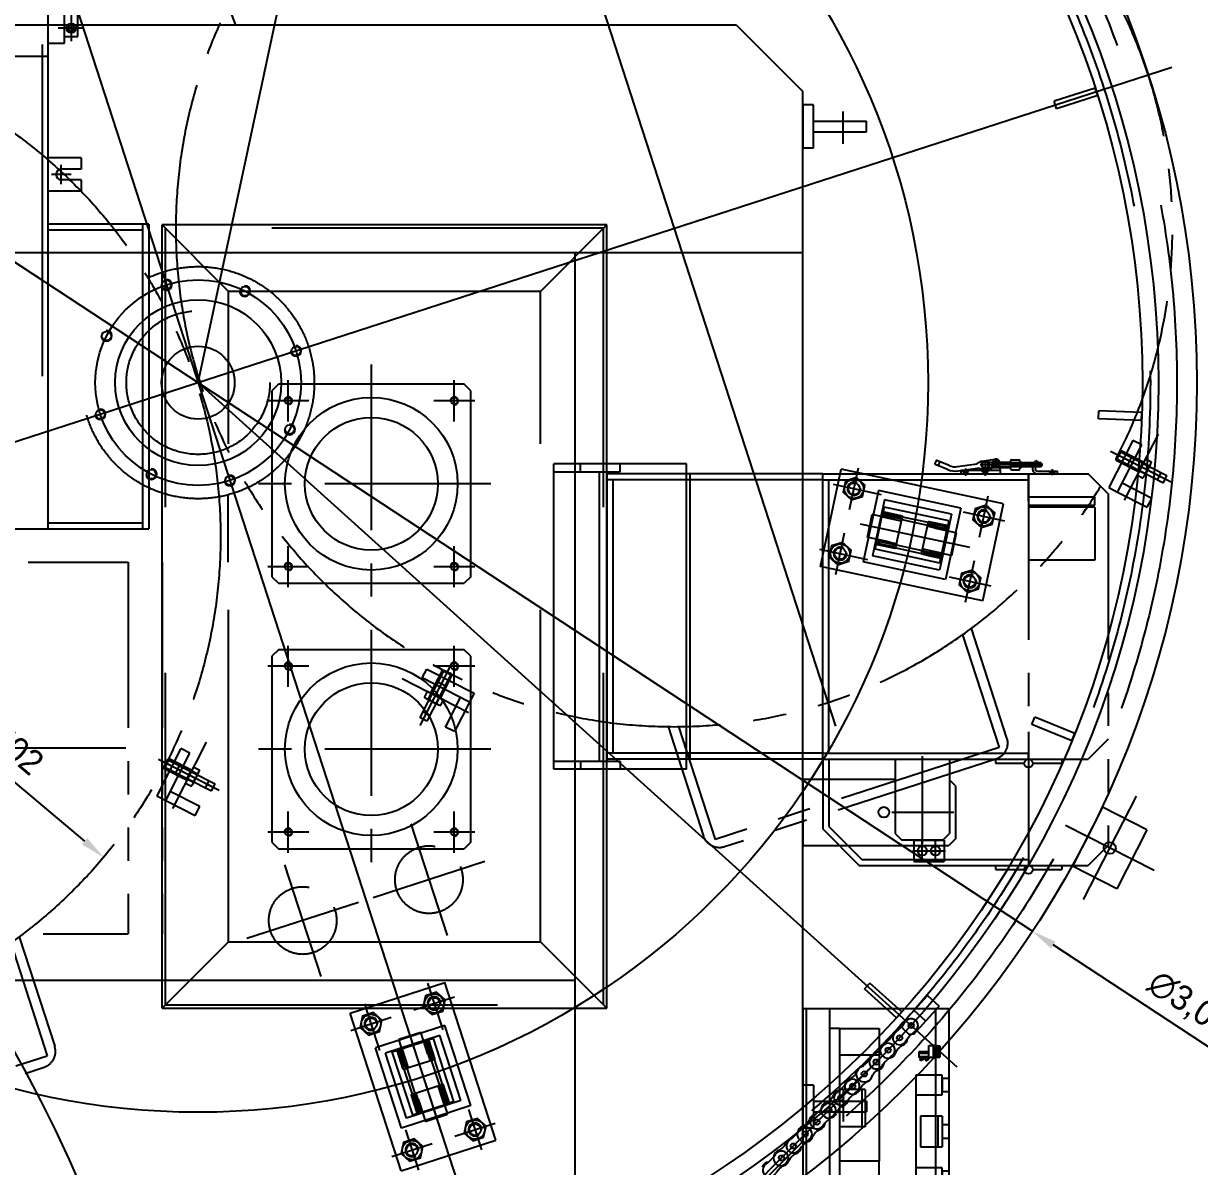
# Model space of a CAD drawing. Header units: millimetres. Extents: x 10462777 to 22643323, y 453826 to 1389191.
# Drawn here: x 11283908 to 11285680, y 585109 to 586832 of the extents above; entities that cross this region are included whole.
import ezdxf

# ---------------------------------------------------------------- set-up
doc = ezdxf.new("R2010")
doc.units = ezdxf.units.MM
doc.header["$LTSCALE"] = 200
doc.header["$MEASUREMENT"] = 0
doc.header["$PDMODE"] = 35
doc.header["$PDSIZE"] = -5
for name, pattern in [('CENTER', [2, 1.25, -0.25, 0.25, -0.25]), ('HIDDEN', [3.75, 2.5, -1.25]), ('PHANTOM', [2.5, 1.25, -0.25, 0.25, -0.25, 0.25, -0.25])]:
    doc.linetypes.add(name, pattern=pattern)
doc.layers.get('0').update_dxf_attribs({"linetype": 'CONTINUOUS'})
doc.layers.get('DEFPOINTS').update_dxf_attribs({"linetype": 'CONTINUOUS'})
for name, color, linetype in [('1', 1, 'CENTER'), ('7', 7, 'CONTINUOUS'), ('CENTER', 1, 'CONTINUOUS'), ('H', 30, 'CONTINUOUS'), ('HIDDEN', 7, 'HIDDEN'), ('THIN', 3, 'CONTINUOUS')]:
    doc.layers.add(name, color=color, linetype=linetype)
doc.layers.add('LAYOUT', color=8, linetype='CONTINUOUS', lineweight=25)
doc.styles.get("Standard").update_dxf_attribs({"font": 'SYMBOL'})
doc.dimstyles.new('ROMANS', dxfattribs={"dimtxt": 2.5, "dimasz": 2.5, "dimexe": 1.25, "dimexo": 0.625, "dimtad": 1, "dimdec": 4, "dimdsep": 46, "dimlunit": 6, "dimtxsty": 'Standard', "dimcen": 2.5, "dimadec": 0, "dimazin": 0, "dimtfac": 1, "dimtdec": 4, "dimtmove": 0, "dimatfit": 3, "dimfxl": 1, "dimtolj": 1, "dimtzin": 0, "dimarcsym": 0})

# ---------------------------------------------------------------- blocks, each defined once
blk = doc.blocks.new('A$C4B1D3172')
at = {"color": 211, "linetype": 'Continuous'}
for p, q in [((300, 220), (0, 220)), ((0, 220), (0, 40)), ((300, 220), (300, 40)), ((300, 200), (0, 200)), ((92, 177), (92, 210)), ((138, 210), (92, 210)), ((92, 204.1), (138, 204.1)), ((138, 210), (138, 177)), ((244.9, 200), (226.1, 200)), ((226.1, 196.5), (226.1, 200)), ((244.9, 198.8), (226.1, 198.8)), ((244.9, 197.7), (226.1, 197.7)), ((226.2, 196.5), (226.1, 196.5)), ((226.2, 196.5), (226.2, 190)), ((244.7, 196.5), (226.2, 196.5)), ((226.8, 200.5), (226.7, 200.5)), ((226.7, 200), (226.7, 200.5)), ((227, 203.8), (226.8, 203.5)), ((244.1, 203.5), (226.8, 203.5)), ((226.8, 200.5), (226.8, 203.5)), ((226.8, 200.5), (244.2, 200.5)), ((244, 206.5), (227, 206.5)), ((227, 203.8), (227, 206.5)), ((244, 203.8), (227, 203.8)), ((227.3, 200.5), (227.3, 203.5)), ((227.8, 200.5), (227.8, 203.5)), ((228.3, 200.5), (228.3, 203.5)), ((228.8, 200.5), (228.8, 203.5)), ((229.3, 200.5), (229.3, 203.5)), ((229.8, 200.5), (229.8, 203.5)), ((230.3, 200.5), (230.3, 203.5)), ((230.8, 200.5), (230.8, 203.5)), ((231.3, 200.5), (231.3, 203.5)), ((231.8, 200.5), (231.8, 203.5)), ((232.3, 200.5), (232.3, 203.5)), ((232.8, 200.5), (232.8, 203.5)), ((233.3, 200.5), (233.3, 203.5)), ((233.8, 200.5), (233.8, 203.5)), ((234.3, 200.5), (234.3, 203.5)), ((234.8, 200.5), (234.8, 203.5)), ((235.3, 200.5), (235.3, 203.5)), ((235.6, 200.5), (235.6, 203.5)), ((236.1, 200.5), (236.1, 203.5)), ((236.6, 200.5), (236.6, 203.5)), ((237.1, 200.5), (237.1, 203.5)), ((237.6, 200.5), (237.6, 203.5)), ((238.1, 200.5), (238.1, 203.5)), ((238.6, 200.5), (238.6, 203.5)), ((239.1, 200.5), (239.1, 203.5)), ((239.6, 200.5), (239.6, 203.5)), ((240.1, 200.5), (240.1, 203.5)), ((240.6, 200.5), (240.6, 203.5)), ((241.1, 200.5), (241.1, 203.5)), ((241.6, 200.5), (241.6, 203.5)), ((242.1, 200.5), (242.1, 203.5)), ((242.6, 200.5), (242.6, 203.5)), ((243.1, 200.5), (243.1, 203.5)), ((243.6, 200.5), (243.6, 203.5)), ((244, 203.8), (244, 206.5)), ((244, 203.8), (244.1, 203.5)), ((244.1, 200.5), (244.1, 203.5)), ((244.2, 200.5), (244.1, 200.5)), ((244.2, 200), (244.2, 200.5)), ((244.7, 190), (244.7, 196.5)), ((244.9, 196.5), (244.7, 196.5)), ((244.9, 196.5), (244.9, 200)), ((221.6, 186.3), (221.9, 186.8)), ((223.8, 184.3), (221.8, 185.5)), ((221.9, 186.8), (222.1, 186.7)), ((222.3, 187.1), (222.1, 186.7)), ((224.7, 185.2), (222.1, 186.7)), ((222.5, 188.3), (222.2, 187.6)), ((222.4, 187.5), (222.2, 187.6)), ((222.4, 187.5), (222.2, 187.1)), ((222.3, 187.1), (222.2, 187.1)), ((222.2, 179.3), (222.2, 178.5)), ((222.5, 179.3), (222.2, 179.3)), ((222.5, 178.5), (222.2, 178.5)), ((224.9, 185.6), (222.3, 187.1)), ((222.4, 187.5), (222.8, 188.1)), ((222.4, 177.7), (222.6, 177.7)), ((222.4, 177.1), (222.4, 177.7)), ((222.8, 188.1), (222.5, 188.3)), ((223.3, 179.6), (222.5, 179.6)), ((222.5, 179.6), (222.5, 179.3)), ((222.5, 178.5), (222.5, 179.3)), ((222.5, 178.5), (222.5, 178.1)), ((222.6, 178.1), (222.5, 178.1)), ((225.8, 190.2), (222.6, 184.5)), ((222.6, 178.1), (222.6, 177.7)), ((225.6, 178.1), (222.6, 178.1)), ((225.6, 177.7), (222.6, 177.7)), ((222.9, 188.4), (222.8, 188.1)), ((223.6, 188), (222.9, 188.4)), ((223.4, 181.9), (223.3, 181.6)), ((223.3, 181.6), (225, 181.6)), ((223.3, 179.6), (223.3, 181.6)), ((223.3, 179.6), (225, 179.6)), ((223.4, 181.9), (224.8, 181.9)), ((223.4, 179.6), (223.4, 181.9)), ((223.6, 188), (224.6, 189.8)), ((225.1, 187.2), (223.6, 188)), ((223.7, 188), (224.9, 189.9)), ((224.1, 182.9), (224.1, 175.7)), ((224.9, 189.9), (224.6, 189.8)), ((224.6, 189.8), (226.1, 188.9)), ((224.9, 185.1), (224.6, 184.5)), ((224.9, 185.6), (224.7, 185.2)), ((224.7, 185.2), (224.9, 185.1)), ((224.8, 181.9), (225, 181.6)), ((224.8, 179.6), (224.8, 181.9)), ((224.9, 189.9), (226.1, 189.2)), ((225, 185.5), (224.9, 185.6)), ((225, 187.3), (226.1, 189.2)), ((225.2, 185.9), (225, 185.5)), ((225, 179.6), (225, 181.6)), ((225.7, 179.6), (225, 179.6)), ((225.1, 187.2), (226.1, 188.9)), ((225.8, 186.8), (225.1, 187.2)), ((225.2, 185.9), (225.6, 186.5)), ((225.8, 185.5), (225.2, 185.9)), ((225.8, 186.8), (225.6, 186.5)), ((226, 186.3), (225.6, 186.5)), ((225.7, 178.1), (225.6, 178.1)), ((225.6, 178.1), (225.6, 177.7)), ((225.6, 177.7), (225.9, 177.7)), ((225.7, 179.6), (225.7, 179.3)), ((225.7, 178.5), (225.7, 179.3)), ((226.5, 179.3), (225.7, 179.3)), ((225.7, 178.5), (225.7, 178.1)), ((226.5, 178.5), (225.7, 178.5)), ((226.5, 185.5), (225.9, 185.5)), ((225.9, 177.7), (225.9, 177.1)), ((226, 186.3), (226, 185.5)), ((226.1, 189.2), (226.1, 188.9)), ((226.5, 186.3), (226.1, 186.3)), ((226.2, 190), (236, 190)), ((226.5, 190), (226.2, 190)), ((226.5, 190), (235, 190)), ((226.5, 190), (226.5, 186.3)), ((226.5, 186.3), (226.5, 185.5)), ((226.5, 185.5), (226.5, 179.3)), ((226.5, 179.3), (226.5, 178.5)), ((226.5, 178.5), (226.5, 174.5)), ((227.7, 190), (227.7, 174.5)), ((232.5, 190), (232.5, 174.5)), ((235, 186), (232.5, 186)), ((234.3, 185), (232.5, 185)), ((233.4, 184), (233.4, 186.8)), ((234.7, 186), (234.7, 185.4)), ((235, 190), (235, 174.5)), ((236, 190), (244.5, 190)), ((244.5, 190), (244.7, 190)), ((138, 177), (92, 177)), ((225.3, 176.5), (223, 176.5)), ((235, 174.5), (226.5, 174.5)), ((178, 94), (122, 94)), ((122, 94), (122, 55)), ((178, 94), (178, 55)), ((270, 55), (270, 40)), ((300, 40), (0, 40)), ((0, 40), (25, 40)), ((300, 40), (275, 40))]:
    blk.add_line(p, q, dxfattribs=at)
at = {"color": 211}
for p, q in [((35, 210), (35, 220)), ((55, 220), (55, 210)), ((105, 210), (105, 220)), ((125, 220), (125, 210)), ((175, 210), (175, 220)), ((195, 220), (195, 210)), ((30, 170), (30, 210)), ((30, 210), (60, 210)), ((55, 210), (35, 210)), ((55, 210), (35, 210)), ((60, 210), (60, 170)), ((125, 210), (105, 210)), ((170, 170), (170, 210)), ((170, 210), (200, 210)), ((195, 210), (175, 210)), ((200, 210), (200, 170)), ((60, 170), (30, 170)), ((170, 170), (60, 170)), ((200, 170), (170, 170)), ((30, 55), (30, 115)), ((30, 115), (70, 115)), ((70, 115), (70, 55)), ((230, 115), (70, 115)), ((270, 115), (230, 115)), ((230, 115), (230, 55)), ((270, 55), (270, 115))]:
    blk.add_line(p, q, dxfattribs=at)
at = {"color": 211, "linetype": 'HIDDEN'}
for p, q in [((178, 89), (122, 89)), ((30, 55), (30, 40)), ((270, 55), (30, 55))]:
    blk.add_line(p, q, dxfattribs=at)
at = {"color": 60, "linetype": 'HIDDEN'}
blk.add_line((300, 5), (0, 5), dxfattribs=at)
at = {"color": 60, "linetype": 'Continuous'}
blk.add_line((300, 0), (0, 0), dxfattribs=at)
at = {"color": 211, "linetype": 'Continuous'}
for centre, radius, start, end in [((222.1, 186), 0.6, 150, 240), ((224.1, 184.8), 0.6, 240, 330), ((225.9, 185.8), 0.25, 240, 270), ((226.1, 186.5), 0.25, 240, 270), ((234.3, 185.4), 0.4, 270, 0), ((223, 177.1), 0.6, 180, 270), ((225.3, 177.1), 0.6, 270, 0)]:
    blk.add_arc(centre, radius, start, end, dxfattribs=at)
at = {"layer": '7', "color": 60, "linetype": 'Continuous'}
for p, q in [((0, 40), (0, 0)), ((300, 40), (300, 0))]:
    blk.add_line(p, q, dxfattribs=at)
blk = doc.blocks.new('A$C7EF34B28')
at = {"color": 4}
for p, q in [((10, 230), (0, 220)), ((0, 0), (0, 220)), ((8, 211), (18, 221)), ((90, 230), (10, 230)), ((130, 221), (18, 221)), ((90, 230), (99, 221)), ((130, 139), (130, 221)), ((8, 211), (8, 149)), ((18, 139), (8, 149)), ((130, 139), (18, 139)), ((100, 0), (100, 139)), ((100, 0), (0, 0))]:
    blk.add_line(p, q, dxfattribs=at)
at = {"layer": 'CENTER'}
for p, q in [((50, 134), (50, 227.5)), ((134.7, 180), (2.4, 180))]:
    blk.add_line(p, q, dxfattribs=at)
blk = doc.blocks.new('A$C61455E37')
at = {"layer": '7', "color": 60}
for p, q in [((0, 50), (17, 50)), ((0, 50), (0, 0)), ((17, 50), (17, 20)), ((33, 50), (50, 50)), ((33, 50), (33, 20)), ((50, 50), (50, 0)), ((0, 0), (50, 0))]:
    blk.add_line(p, q, dxfattribs=at)
blk.add_arc((25, 20), 8, 180, 0, dxfattribs=at)
at = {"layer": 'CENTER', "color": 60}
for p, q in [((39.7, 20), (10.3, 20)), ((25, 34.7), (25, 5.3))]:
    blk.add_line(p, q, dxfattribs=at)
blk = doc.blocks.new('A$C107C3577')
at = {"color": 9, "linetype": 'PHANTOM'}
for p, q in [((1439, 2676.1), (1409, 2646.1)), ((1439, 2676.1), (1969, 2676.1)), ((1809, 2676.1), (1839, 2646.1)), ((1969, 2676.1), (1999, 2646.1)), ((1409, 2556.1), (1409, 2646.1)), ((1839, 2556.1), (1839, 2646.1)), ((1999, 2556.1), (1999, 2646.1)), ((1409, 2556.1), (1839, 2556.1))]:
    blk.add_line(p, q, dxfattribs=at)
at = {"color": 9, "linetype": 'HIDDEN'}
for p, q in [((1459, 2656.1), (1539, 2656.1)), ((1459, 2656.1), (1459, 2556.1)), ((1539, 2656.1), (1539, 2556.1))]:
    blk.add_line(p, q, dxfattribs=at)
at = {"color": 9}
for p, q in [((1839, 2556.1), (1839, 2606.1)), ((1839, 2606.1), (1845, 2606.1)), ((1845, 2562.5), (1845, 2606.1)), ((1999, 2556.1), (1999, 2606.1)), ((1999, 2606.1), (2005, 2606.1)), ((2005, 2562.5), (2005, 2606.1)), ((1405, 2569.5), (1405, 2599.7)), ((1409, 2599.7), (1405, 2599.7)), ((1409, 2569.5), (1409, 2599.7)), ((1389, 2567.1), (1390.7, 2570.7)), ((1400, 2566.4), (1390.7, 2570.7)), ((1392.3, 2575), (1398.3, 2575)), ((1392.3, 2575), (1392.3, 2529)), ((1398.3, 2575), (1398.3, 2529)), ((1398.3, 2562.7), (1389, 2567.1)), ((1839, 2506.1), (1839, 2556.1)), ((1999, 2506.1), (1999, 2556.1)), ((1387.8, 2530.5), (1387.8, 2541.5)), ((1389.3, 2543), (1392.3, 2543)), ((1391.3, 2545.2), (1392, 2545.9)), ((1391.3, 2543), (1391.3, 2545.2)), ((1391.3, 2545.2), (1392.3, 2545.2)), ((1392.3, 2545.9), (1392, 2545.9)), ((1398.3, 2543), (1401.3, 2543)), ((1398.6, 2545.9), (1399.3, 2545.2)), ((1399.3, 2543), (1399.3, 2545.2)), ((1402.8, 2530.5), (1402.8, 2541.5)), ((1845, 2506.1), (1845, 2549.8)), ((2005, 2506.1), (2005, 2549.8)), ((1389.3, 2529), (1401.3, 2529)), ((1391.3, 2512.7), (1391.3, 2529)), ((1399.3, 2513), (1399.3, 2529)), ((1390.1, 2485.1), (1387.1, 2506)), ((1404, 2513.9), (1390.6, 2511.3)), ((1404, 2499.9), (1390.6, 2502.5)), ((1402, 2486.8), (1400, 2500.7)), ((1404, 2513.9), (1404, 2453.9)), ((1409, 2513.9), (1404, 2513.9)), ((1409, 2453.9), (1409, 2513.9)), ((1839, 2506.1), (1844.9, 2506.1)), ((1999, 2506.1), (2004.9, 2506.1)), ((1390.1, 2485.1), (1393.9, 2478.1)), ((1402, 2486.8), (1400.3, 2479)), ((1398.1, 2449.2), (1393.9, 2478.1)), ((1404.5, 2450.2), (1400.3, 2479)), ((1404, 2453.9), (1409, 2453.9)), ((1396.5, 2436.7), (1388.7, 2418.1)), ((1402.5, 2434.2), (1394.7, 2415.5)), ((1389.2, 2416.8), (1393.3, 2415))]:
    blk.add_line(p, q, dxfattribs=at)
at = {"color": 4}
for p, q in [((1418, 2556.1), (1409, 2556.1)), ((1409, 2246.1), (1409, 2556.1)), ((1418, 2246.1), (1418, 2556.1)), ((1839, 2556.1), (1830, 2556.1)), ((1830, 2246.1), (1830, 2556.1)), ((1839, 2246.1), (1839, 2556.1)), ((1839, 2556.1), (1999, 2556.1)), ((1990, 2304.8), (1990, 2556.1)), ((1999, 2301.1), (1999, 2556.1)), ((1961, 2383.1), (1961, 2429.1)), ((1961, 2429.1), (1993, 2429.1)), ((1993, 2383.1), (1993, 2429.1)), ((1961, 2383.1), (1993, 2383.1)), ((1409, 2286.1), (1409, 2368.1)), ((1940.3, 2255.1), (1990, 2304.8)), ((1944, 2246.1), (1999, 2301.1)), ((1830, 2255.1), (1418, 2255.1)), ((1839, 2255.1), (1940.3, 2255.1)), ((1409, 2246.1), (1409, 1921.1)), ((1839, 2246.1), (1409, 2246.1)), ((1839, 2246.1), (1839, 1921.1)), ((1839, 2246.1), (1944, 2246.1)), ((733, 2116.1), (833, 2216.1)), ((2415, 2216.1), (833, 2216.1)), ((2515, 2116.1), (2415, 2216.1)), ((733, 2116.1), (733, 1362.1)), ((1854, 2041.1), (1394, 2041.1)), ((1394, 2041.1), (1394, 1841.1)), ((1409, 2046.1), (1839, 2046.1)), ((1854, 2041.1), (1854, 1841.1)), ((2214, 1921.1), (1034, 1921.1)), ((1034, 1921.1), (1034, 1251.1)), ((1406, 1921.1), (1842, 1921.1)), ((1409, 1921.1), (1839, 1921.1)), ((2214, 1251.1), (2214, 1921.1)), ((1406, 1909.1), (1842, 1909.1)), ((1854, 1841.1), (1394, 1841.1)), ((1284, 1716.1), (1274, 1706.1)), ((1274, 1706.1), (1274, 1426.1)), ((1564, 1716.1), (1284, 1716.1)), ((1564, 1716.1), (1574, 1706.1)), ((1574, 1426.1), (1574, 1706.1)), ((1684, 1716.1), (1674, 1706.1)), ((1674, 1706.1), (1674, 1426.1)), ((1964, 1716.1), (1684, 1716.1)), ((1964, 1716.1), (1974, 1706.1)), ((1974, 1426.1), (1974, 1706.1)), ((1274, 1426.1), (1284, 1416.1)), ((1564, 1416.1), (1574, 1426.1)), ((1674, 1426.1), (1684, 1416.1)), ((1964, 1416.1), (1974, 1426.1)), ((1284, 1416.1), (1564, 1416.1)), ((1684, 1416.1), (1964, 1416.1)), ((733, 1362.1), (0, 1089.1)), ((2214, 1251.1), (1034, 1251.1)), ((1033, 1231.1), (1033, 1079.1)), ((1033, 1231.1), (1492, 1231.1)), ((1492, 419.1), (1492, 1231.1)), ((1492, 1222.1), (1033, 1222.1)), ((1042, 1222.1), (1042, 1079.1))]:
    blk.add_line(p, q, dxfattribs=at)
at = {"color": 7, "linetype": 'HIDDEN'}
for p, q in [((1450, 2556.1), (1418, 2556.1)), ((1798, 2556.1), (1830, 2556.1)), ((1418, 2246.1), (1418, 1921.1)), ((1830, 2246.1), (1830, 1921.1)), ((1134, 1821.1), (1034, 1921.1)), ((2209, 1916.1), (1039, 1916.1)), ((1039, 1916.1), (1039, 1256.1)), ((1418, 1930.1), (1830, 1930.1)), ((2114, 1821.1), (2214, 1921.1)), ((2209, 1256.1), (2209, 1916.1)), ((2114, 1821.1), (1134, 1821.1)), ((1134, 1821.1), (1134, 1351.1)), ((2114, 1351.1), (2114, 1821.1)), ((1134, 1351.1), (1034, 1251.1)), ((2114, 1351.1), (1134, 1351.1)), ((2114, 1351.1), (2214, 1251.1)), ((2209, 1256.1), (1039, 1256.1)), ((12, 1070.1), (1492, 1070.1)), ((1483, 428.1), (1483, 1070.1))]:
    blk.add_line(p, q, dxfattribs=at)
at = {"color": 4, "linetype": 'Continuous'}
blk.add_line((1459, 2556.1), (1539, 2556.1), dxfattribs=at)
at = {"color": 151}
for p, q in [((1076, 2216.1), (1076, 1019.1)), ((2515, 1873.1), (1076, 1873.1)), ((2172, 136.1), (2172, 1873.1)), ((733, 1362.1), (733, 1020.1))]:
    blk.add_line(p, q, dxfattribs=at)
at = {"color": 2}
for p, q in [((1406, 1941.1), (1394, 1941.1)), ((1406, 1841.1), (1406, 1941.1)), ((1842, 1841.1), (1842, 1941.1)), ((1842, 1941.1), (1854, 1941.1)), ((1406, 1881.1), (1394, 1881.1)), ((1842, 1881.1), (1854, 1881.1))]:
    blk.add_line(p, q, dxfattribs=at)
at = {"color": 2, "linetype": 'PHANTOM'}
for p, q in [((1442, 1350.1), (1542, 1350.1)), ((1442, 1350.1), (1542, 1350.1)), ((1542, 1251.1), (2102, 1251.1)), ((1542, 1251.1), (2102, 1251.1)), ((1542, 549.1), (1542, 1200.1)), ((1542, 1200.1), (2102, 1200.1)), ((2102, 571.7), (2102, 1200.1))]:
    blk.add_line(p, q, dxfattribs=at)
at = {"color": 9}
for centre, radius in [((1845.4, 2556.1), 6.36), ((2005.4, 2556.1), 6.36), ((1393, 2506.9), 3.25), ((1393, 2506.9), 3), ((1395.3, 2490.9), 4.85)]:
    blk.add_circle(centre, radius, dxfattribs=at)
at = {"color": 3}
blk.add_circle((1977, 2416.1), 7, dxfattribs=at)
at = {"color": 4}
for centre, radius in [((1977, 2396.1), 7), ((1424, 1566.1), 130), ((1824, 1566.1), 130)]:
    blk.add_circle(centre, radius, dxfattribs=at)
at = {"color": 9}
for centre, radius, start, end in [((1401.5, 2569.5), 7.5, 245, 0), ((1401.5, 2569.5), 3.5, 245, 0), ((1389.3, 2541.5), 1.5, 90, 180), ((1401.3, 2541.5), 1.5, 0, 90), ((1389.3, 2530.5), 1.5, 180, 270), ((1401.3, 2530.5), 1.5, 270, 0), ((1393, 2506.9), 6, 63.8299, 188.2829), ((1391.5, 2506.9), 4.5, 100.9422, 259.0578), ((1374.9, 2445.8), 23.5, 337.1777, 8.2829), ((1374.9, 2445.8), 30, 337.1777, 8.2829), ((1389.6, 2417.7), 1, 157.1777, 247.1777), ((1393.7, 2415.9), 1, 247.1777, 337.1777)]:
    blk.add_arc(centre, radius, start, end, dxfattribs=at)
at = {"layer": '7', "color": 41}
for p, q in [((1456, 2656.1), (1444, 2656.1)), ((1444, 2656.1), (1444, 2556.1)), ((1456, 2556.1), (1456, 2656.1))]:
    blk.add_line(p, q, dxfattribs=at)
at = {"layer": '7', "color": 2}
for p, q in [((893.5, 2312.1), (877.5, 2312.1)), ((877.5, 2232.1), (877.5, 2312.1)), ((893.5, 2232.1), (893.5, 2312.1)), ((2354.5, 2312.1), (2370.5, 2312.1)), ((2354.5, 2232.1), (2354.5, 2312.1)), ((2370.5, 2232.1), (2370.5, 2312.1)), ((918, 2232.1), (853, 2232.1)), ((853, 2232.1), (853, 2216.1)), ((918, 2232.1), (918, 2216.1)), ((2330, 2232.1), (2395, 2232.1)), ((2330, 2232.1), (2330, 2216.1)), ((2395, 2232.1), (2395, 2216.1)), ((853, 2216.1), (918, 2216.1)), ((2395, 2216.1), (2330, 2216.1))]:
    blk.add_line(p, q, dxfattribs=at)
at = {"layer": '7', "color": 4}
for p, q in [((1483, 1079.1), (1483, 1222.1)), ((0, 1079.1), (1492, 1079.1)), ((779.4, 419.1), (779.4, 1079.1))]:
    blk.add_line(p, q, dxfattribs=at)
at = {"layer": '7', "color": 4, "linetype": 'Continuous'}
for p, q in [((749.8, 1124.1), (664.8, 1124.1)), ((749.8, 1104.1), (749.8, 1124.1)), ((749.8, 1104.1), (664.8, 1104.1))]:
    blk.add_line(p, q, dxfattribs=at)
at = {"layer": '7', "color": 1, "linetype": 'Continuous'}
for p, q in [((737.3, 1133.6), (737.3, 1094.6)), ((717.8, 1114.1), (756.8, 1114.1))]:
    blk.add_line(p, q, dxfattribs=at)
at = {"layer": '7', "color": 3, "linetype": 'Continuous'}
for p, q in [((759.8, 1104.1), (654.8, 1104.1)), ((759.8, 1079.1), (759.8, 1104.1))]:
    blk.add_line(p, q, dxfattribs=at)
at = {"layer": '7', "linetype": 'Continuous'}
for centre, radius in [((1919, 2338.1), 8), ((1424, 1566.1), 100), ((1824, 1566.1), 100)]:
    blk.add_circle(centre, radius, dxfattribs=at)
at = {"layer": '7'}
for centre in [(1299, 1691.1), (1549, 1691.1), (1699, 1691.1), (1949, 1691.1), (1299, 1441.1), (1549, 1441.1), (1699, 1441.1), (1949, 1441.1)]:
    blk.add_circle(centre, 5.05, dxfattribs=at)
at = {"layer": '7', "color": 4, "linetype": 'Continuous'}
for radius in [7, 4.5]:
    blk.add_circle((737.3, 1114.1), radius, dxfattribs=at)
at = {"layer": 'CENTER', "color": 9}
for p, q in [((1402, 2591.7), (1411, 2591.7)), ((1395.3, 2577.6), (1395.3, 2484.2)), ((1397.9, 2506.9), (1386.3, 2506.9)), ((1393, 2500.7), (1393, 2513.9)), ((1388.5, 2490.9), (1412, 2490.9)), ((1401, 2460.9), (1412, 2460.9))]:
    blk.add_line(p, q, dxfattribs=at)
at = {"layer": 'CENTER'}
for p, q in [((1977, 2399.1), (1977, 2431.1)), ((1994, 2416.1), (1960, 2416.1)), ((1977, 2381.1), (1977, 2413.1)), ((1994, 2396.1), (1960, 2396.1)), ((911.5, 2277.1), (862.9, 2277.1)), ((2336.5, 2277.1), (2385.1, 2277.1)), ((1299, 1722.1), (1299, 1660.1)), ((1549, 1722.1), (1549, 1660.1)), ((1699, 1722.1), (1699, 1660.1)), ((1949, 1722.1), (1949, 1660.1)), ((1330, 1691.1), (1268, 1691.1)), ((1580, 1691.1), (1518, 1691.1)), ((1730, 1691.1), (1668, 1691.1)), ((1980, 1691.1), (1918, 1691.1)), ((1299, 1472.1), (1299, 1410.1)), ((1549, 1472.1), (1549, 1410.1)), ((1699, 1472.1), (1699, 1410.1)), ((1949, 1472.1), (1949, 1410.1)), ((1330, 1441.1), (1268, 1441.1)), ((1580, 1441.1), (1518, 1441.1)), ((1730, 1441.1), (1668, 1441.1)), ((1980, 1441.1), (1918, 1441.1))]:
    blk.add_line(p, q, dxfattribs=at)
at = {"layer": 'CENTER', "linetype": 'CENTER'}
for p, q in [((1424, 1746.1), (1424, 1386.1)), ((1824, 1746.1), (1824, 1386.1)), ((1244, 1566.1), (1604, 1566.1)), ((1644, 1566.1), (2004, 1566.1)), ((1822, 546.6), (1822, 1202.6))]:
    blk.add_line(p, q, dxfattribs=at)
at = {"layer": 'HIDDEN', "color": 9}
for p, q in [((1392, 2543), (1392, 2545.9)), ((1398.6, 2543), (1398.6, 2545.9)), ((1392, 2512.8), (1392, 2529)), ((1398.6, 2512.9), (1398.6, 2529)), ((1399.3, 2503.9), (1391.3, 2503.9)), ((1392, 2503.9), (1391.3, 2503.2)), ((1392, 2503.9), (1392, 2512.8)), ((1398.6, 2503.9), (1398.6, 2512.9)), ((1398.6, 2503.9), (1399.3, 2503.2))]:
    blk.add_line(p, q, dxfattribs=at)
at = {"layer": 'THIN', "color": 9}
for p, q in [((1405.5, 2596.7), (1405, 2596.7)), ((1405.5, 2586.7), (1405, 2586.7)), ((1405.5, 2586.7), (1405.5, 2596.7)), ((1405.5, 2596.7), (1407.5, 2594.7)), ((1405.5, 2586.7), (1407.5, 2588.7)), ((1407.5, 2588.7), (1407.5, 2594.7)), ((1407.5, 2594.7), (1409, 2594.7)), ((1407.5, 2588.7), (1409, 2588.7)), ((1392.3, 2569), (1398.3, 2569)), ((1391.3, 2496.5), (1391.3, 2512.7)), ((1400, 2500.7), (1398.9, 2507.8)), ((1399.3, 2496.5), (1399.3, 2513)), ((1404.5, 2495.9), (1404, 2495.9)), ((1404.5, 2485.9), (1404, 2485.9)), ((1404.5, 2485.9), (1404.5, 2495.9)), ((1404.5, 2495.9), (1406.5, 2493.9)), ((1404.5, 2485.9), (1406.5, 2487.9)), ((1406.5, 2487.9), (1406.5, 2493.9)), ((1406.5, 2493.9), (1409, 2493.9)), ((1406.5, 2487.9), (1409, 2487.9)), ((1404.5, 2465.9), (1404, 2465.9)), ((1404.5, 2455.9), (1404.5, 2465.9)), ((1404.5, 2465.9), (1406.5, 2463.9)), ((1406.5, 2457.9), (1406.5, 2463.9)), ((1406.5, 2463.9), (1409, 2463.9)), ((1404.5, 2455.9), (1404, 2455.9)), ((1404.5, 2455.9), (1406.5, 2457.9)), ((1406.5, 2457.9), (1409, 2457.9)), ((1390.6, 2422.7), (1396.6, 2420.1))]:
    blk.add_line(p, q, dxfattribs=at)
blk.add_circle((1395.3, 2490.9), 6, dxfattribs=at)
for centre, radius, start, end in [((1393, 2506.9), 6, 8.2829, 63.8299), ((1388.3, 2496.5), 3, 321.0576, 0), ((1402.3, 2496.5), 3, 180, 218.9424)]:
    blk.add_arc(centre, radius, start, end, dxfattribs=at)
at = {"layer": 'THIN', "color": 1}
for centre in [(1299, 1691.1), (1549, 1691.1), (1699, 1691.1), (1949, 1691.1), (1299, 1441.1), (1549, 1441.1), (1699, 1441.1), (1949, 1441.1)]:
    blk.add_arc(centre, 6, 15, 285, dxfattribs=at)
at = {"layer": '7', "linetype": 'Continuous', "xscale": -1}
for name, p in [('A$C7EF34B28', (1969, 2216.1)), ('A$C4B1D3172', (2515, 2216.1))]:
    blk.add_blockref(name, p, dxfattribs=at)
at = {"layer": '7', "linetype": 'Continuous'}
blk.add_blockref('A$C61455E37', (933, 1079.1), dxfattribs=at)
blk = doc.blocks.new('r710ic')
at = {"layer": 'LAYOUT', "color": 3}
blk.add_circle((272041.4, 104232.6), 2050.1, dxfattribs=at)
blk = doc.blocks.new('A$C40DC224F')
at = {"layer": 'H', "color": 31, "linetype": 'Continuous'}
for p, q in [((30, 50), (0, 50)), ((0, 50), (0, 0)), ((30, 50), (30, 0)), ((30, 0), (0, 0))]:
    blk.add_line(p, q, dxfattribs=at)
for points in [[(30, 45.6), (27, 45.6), (27, 47.9), (3, 47.9), (3, 45.6), (0, 45.6), (0, 49, -0.414214), (1, 50), (29, 50, -0.414214), (30, 49), (30, 45.6)], [(30, 44.7), (27, 45), (3, 45), (0, 44.7), (0, 43.5, 0.414214), (1, 42.5), (29, 42.5, 0.414214), (30, 43.5), (30, 44.7)], [(20, 45), (5.5, 45, -1), (5.5, 47.9), (24.5, 47.9, -1), (24.5, 45), (20, 45)], [(30, 5.3), (27, 5), (3, 5), (0, 5.3), (0, 6.5, -0.414214), (1, 7.5), (29, 7.5, -0.414214), (30, 6.5), (30, 5.3)], [(30, 4.3), (27, 4.3), (27, 2.1), (3, 2.1), (3, 4.3), (0, 4.3), (0, 1, 0.414214), (1, 0), (29, 0, 0.414214), (30, 1), (30, 4.3)], [(20, 5), (5.5, 5, 1), (5.5, 2.1), (24.5, 2.1, 1), (24.5, 5), (20, 5)]]:
    blk.add_lwpolyline(points, format="xyb", dxfattribs=at)
blk = doc.blocks.new('*D377')
at = {"layer": '7', "color": 1, "lineweight": -2, "transparency": 16777216}
for p, q in [((11282882.7, 587138.4), (11282851.4, 587159)), ((11282914, 587117.8), (11285428.6, 585463.4)), ((11285739.1, 585259.1), (11285459.9, 585442.8))]:
    blk.add_line(p, q, dxfattribs=at)
at = {"layer": '7', "color": 1, "transparency": 16777216}
for points in [[(11282886.1, 587143.6), (11282879.3, 587133.1), (11282914, 587117.8)], [(11285463.4, 585448), (11285456.5, 585437.5), (11285428.6, 585463.4)]]:
    blk.add_solid(points, dxfattribs=at)
at = {"layer": 'DEFPOINTS', "color": 0, "transparency": 16777216}
for p in [(11282914, 587117.8), (11285428.6, 585463.4)]:
    blk.add_point(p, dxfattribs=at)
at = {"layer": '7', "color": 4, "transparency": 16777216, "insert": (11285676.4, 585344.5), "char_height": 37.5, "attachment_point": 5, "rotation": 326.6587}
blk.add_mtext('\\A1;∅3,010', dxfattribs=at)
blk = doc.blocks.new('A$C08586AF6')
at = {"layer": '7', "color": 71, "linetype": 'PHANTOM'}
for p, q in [((1349.9, 1270.7), (1270.7, 1349.9)), ((1277.8, 1286.3), (1334.3, 1342.8)), ((1345.7, 1345.7), (1282, 1282)), ((1286.3, 1277.8), (1342.8, 1334.3)), ((1335.8, 1327.3), (1327.3, 1335.8)), ((1342.8, 1334.3), (1334.3, 1342.8)), ((1300.4, 1291.9), (1291.9, 1300.4)), ((1286.3, 1277.8), (1277.8, 1286.3)), ((1462.6, 991), (1636.3, 991)), ((1467.5, 976), (1646.3, 976)), ((1646.3, 526), (1646.3, 976)), ((1661.3, 536), (1661.3, 966)), ((1467.5, 526), (1646.3, 526)), ((1462.6, 511), (1636.3, 511)), ((1349.9, 231.3), (1270.7, 152.1)), ((1286.3, 224.2), (1277.8, 215.7)), ((1277.8, 215.7), (1334.3, 159.2)), ((1345.7, 156.3), (1282, 220)), ((1286.3, 224.2), (1342.8, 167.7)), ((1300.4, 210.1), (1291.9, 201.6)), ((1335.8, 174.7), (1327.3, 166.2)), ((1342.8, 167.7), (1334.3, 159.2))]:
    blk.add_line(p, q, dxfattribs=at)
blk.add_circle((751, 751), 751, dxfattribs=at)
for centre, start, end in [((1636.3, 966), 0, 90), ((1636.3, 536), 270, 0)]:
    blk.add_arc(centre, 25, start, end, dxfattribs=at)
blk = doc.blocks.new('*D379')
at = {"layer": '7', "color": 1, "lineweight": -2, "transparency": 16777216}
blk.add_line((11283763.2, 585798.3), (11284000.2, 585599.1), dxfattribs=at)
at = {"layer": '7', "color": 1, "transparency": 16777216}
blk.add_solid([(11284004.2, 585603.9), (11283996.1, 585594.3), (11284028.9, 585575)], dxfattribs=at)
at = {"layer": 'DEFPOINTS', "color": 0, "transparency": 16777216}
for p in [(11282879.2, 586541.5), (11284028.9, 585575)]:
    blk.add_point(p, dxfattribs=at)
at = {"layer": '7', "color": 4, "transparency": 16777216, "insert": (11283865.4, 585760.6), "char_height": 37.5, "attachment_point": 5, "rotation": 319.9475}
blk.add_mtext('\\A1;∅1,502', dxfattribs=at)
blk = doc.blocks.new('A$C599E23C4')
at = {"layer": '7', "color": 1}
for p, q in [((1.1, 21.9), (1.1, 5.9)), ((38.1, 21.9), (38.1, 5.9)), ((48.9, 20.8), (40, 20.8)), ((50, 24.2), (50, 3.5)), ((48.9, 6.9), (40, 6.9))]:
    blk.add_line(p, q, dxfattribs=at)
blk.add_lwpolyline([(40, 21.9), (1.1, 21.9), (0, 20.8), (0, 6.9), (1.1, 5.9), (40, 5.9)], dxfattribs=at)
blk.add_lwpolyline([(40, 27.7), (48.9, 27.7, -0.309401), (48.9, 20.8, -0.154701), (48.9, 6.9, -0.309401), (48.9, 0), (40, 0), (40, 27.7)], format="xyb", dxfattribs=at)
at = {"layer": 'THIN', "color": 1}
for points in [[(40, 21.9), (38.1, 20.8), (0, 20.8)], [(40, 5.9), (38.1, 6.9), (0, 6.9)]]:
    blk.add_lwpolyline(points, dxfattribs=at)

msp = doc.modelspace()

# ---------------------------------------------------------------- linework, layer by layer
at = {"color": 6}
msp.add_circle((11284171.32774, 586290.56642, 0), 55, dxfattribs=at)
at = {"color": 31}
for centre in [(11285228.46191, 585302.75283, 0), (11285211.12014, 585284.19419, 0), (11285211.12639, 585284.20045, 0), (11285193.144, 585266.26185, 0), (11285175.16162, 585248.32324, 0), (11285175.16808, 585248.32928, 0), (11285157.68919, 585229.8848, 0), (11285157.6954, 585229.8911, 0), (11285157.6954, 585229.8911, 0), (11285157.70184, 585229.89718, 0), (11285139.82079, 585211.84511, 0), (11285121.93995, 585193.79281, 0), (11285121.94617, 585193.79911, 0), (11285121.94617, 585193.79911, 0), (11285121.9526, 585193.80519, 0), (11285104.07155, 585175.75312, 0), (11285086.19071, 585157.70082, 0), (11285086.19693, 585157.70712, 0), (11285086.19693, 585157.70712, 0), (11285086.20336, 585157.7132, 0), (11285068.32231, 585139.66113, 0), (11285050.44147, 585121.60883, 0), (11285050.44769, 585121.61513, 0), (11285050.44769, 585121.61513, 0), (11285050.45412, 585121.62121, 0)]:
    msp.add_circle(centre, 3.97, dxfattribs=at)
for centre, radius, start, end in [((11285245.80368, 585321.31147, 0), 10.4, 307.48873997, 146.39394391), ((11285228.46191, 585302.75283, 0), 12.05, 99.48864003, 160.08128085), ((11285181.3986, 585364.11191, 0), 66.92976, 307.48873997, 326.39394993), ((11285292.86699, 585259.95239, 0), 66.92976, 127.48873106, 146.39394391), ((11285211.12014, 585284.19419, 0), 12.05, 113.80138997, 225.69782687), ((11285198.07792, 585313.7629, 0), 20.26731, 293.80140001, 340.08128997), ((11285228.46191, 585302.75283, 0), 10.4, 127.48873106, 326.39394993), ((11285228.46191, 585302.75283, 0), 12.05, 293.80140001, 354.39403989), ((11285193.144, 585266.26185, 0), 12.05, 97.4774667, 158.07010774), ((11285148.26304, 585329.23478, 0), 66.92976, 305.47756676, 324.38277674), ((11285211.12639, 585284.20045, 0), 10.4, 305.47756676, 144.38277067), ((11285211.12014, 585284.19419, 0), 12.05, 225.69782687, 340.08128997), ((11285241.50413, 585273.18411, 0), 20.26731, 113.80138997, 160.08128085), ((11285175.57002, 585247.9371, 0), 12.05, 97.8206543, 158.4132952), ((11285163.16513, 585278.33145, 0), 20.26731, 291.79022677, 338.07011675), ((11285193.144, 585266.26185, 0), 10.4, 125.47755782, 324.38277674), ((11285193.144, 585266.26185, 0), 12.05, 291.79022677, 352.38286681), ((11285256.00735, 585221.22751, 0), 66.92976, 125.47755782, 144.38277067), ((11285145.51939, 585259.82692, 0), 20.26731, 292.13341443, 338.4133044), ((11285175.16162, 585248.32324, 0), 12.05, 111.79021668, 223.68665347), ((11285175.16162, 585248.32324, 0), 12.05, 223.68665347, 338.07011675), ((11285175.57002, 585247.9371, 0), 12.05, 292.13341443, 352.72605436), ((11285205.14049, 585236.25364, 0), 20.26731, 111.79021668, 158.07010774), ((11285094.56344, 585274.54809, 0), 66.92976, 305.82075427, 324.72596428), ((11285157.6954, 585229.8911, 0), 12.05, 112.1334043, 224.02984115), ((11285157.6954, 585229.8911, 0), 12.05, 224.02984115, 338.4133044), ((11285157.6954, 585229.8911, 0), 10.4, 305.82075427, 144.72595838), ((11285187.74604, 585218.00128, 0), 20.26731, 112.1334043, 158.4132952), ((11285109.77015, 585223.73493, 0), 20.26731, 292.13341443, 338.4133044), ((11285139.82079, 585211.84511, 0), 12.05, 97.8206543, 158.4132952), ((11285139.82079, 585211.84511, 0), 10.4, 125.82074529, 324.72596428), ((11285139.82079, 585211.84511, 0), 12.05, 292.13341443, 352.72605436), ((11285202.95275, 585167.18811, 0), 66.92976, 125.82074529, 144.72595838), ((11285058.8142, 585238.4561, 0), 66.92976, 305.82075427, 324.72596428), ((11285121.94617, 585193.79911, 0), 12.05, 112.1334043, 224.02984115), ((11285121.94617, 585193.79911, 0), 12.05, 224.02984115, 338.4133044), ((11285121.94617, 585193.79911, 0), 10.4, 305.82075427, 144.72595838), ((11285151.9968, 585181.90929, 0), 20.26731, 112.1334043, 158.4132952), ((11285074.02091, 585187.64294, 0), 20.26731, 292.13341443, 338.4133044), ((11285104.07155, 585175.75312, 0), 12.05, 97.8206543, 158.4132952), ((11285104.07155, 585175.75312, 0), 10.4, 125.82074529, 324.72596428), ((11285104.07155, 585175.75312, 0), 12.05, 292.13341443, 352.72605436), ((11285167.20351, 585131.09612, 0), 66.92976, 125.82074529, 144.72595838), ((11285023.06496, 585202.36411, 0), 66.92976, 305.82075427, 324.72596428), ((11285086.19693, 585157.70712, 0), 12.05, 112.1334043, 224.02984115), ((11285086.19693, 585157.70712, 0), 12.05, 224.02984115, 338.4133044), ((11285086.19693, 585157.70712, 0), 10.4, 305.82075427, 144.72595838), ((11285116.24756, 585145.8173, 0), 20.26731, 112.1334043, 158.4132952), ((11285038.27168, 585151.55094, 0), 20.26731, 292.13341443, 338.4133044), ((11285068.32231, 585139.66113, 0), 12.05, 97.8206543, 158.4132952), ((11285068.32231, 585139.66113, 0), 10.4, 125.82074529, 324.72596428), ((11285068.32231, 585139.66113, 0), 12.05, 292.13341443, 352.72605436), ((11285131.45427, 585095.00413, 0), 66.92976, 125.82074529, 144.72595838), ((11284987.31572, 585166.27212, 0), 66.92976, 305.82075427, 324.72596428), ((11285050.44769, 585121.61513, 0), 12.05, 112.1334043, 224.02984115), ((11285050.44769, 585121.61513, 0), 10.4, 305.82075427, 144.72595838), ((11285080.49832, 585109.72531, 0), 20.26731, 112.1334043, 158.4132952), ((11285032.57307, 585103.56914, 0), 12.05, 97.8206543, 158.4132952), ((11285032.57307, 585103.56914, 0), 10.4, 125.82074529, 324.72596428), ((11285095.70503, 585058.91214, 0), 66.92976, 125.82074529, 144.72595838), ((11285050.44769, 585121.61513, 0), 12.05, 224.02984115, 338.4133044)]:
    msp.add_arc(centre, radius, start, end, dxfattribs=at)
at = {"layer": '1', "color": 1, "linetype": 'CENTER'}
for p, q in [((11285153.04215, 586099.3576, 0), (11285166.40612, 586161.94677, 0)), ((11285128.42955, 586137.33417, 0), (11285200.79828, 586121.88208, 0)), ((11285348.63331, 586057.59519, 0), (11285361.99728, 586120.18436, 0)), ((11285324.02071, 586095.57176, 0), (11285386.60988, 586082.20779, 0)), ((11285168.84265, 586077.57815, 0), (11285333.726, 586042.37244, 0)), ((11285132.16095, 586001.56202, 0), (11285145.52492, 586064.15119, 0)), ((11285107.54835, 586039.53859, 0), (11285179.91708, 586024.0865, 0)), ((11285327.75211, 585959.79961, 0), (11285341.11608, 586022.38878, 0)), ((11285303.13951, 585997.77618, 0), (11285365.72868, 585984.41221, 0)), ((11284517.17562, 585385.07581, 0), (11284539.97808, 585314.67661, 0)), ((11284422.04156, 585354.26168, 0), (11284444.84403, 585283.86247, 0)), ((11284496.59325, 585344.77239, 0), (11284557.47904, 585364.49344, 0)), ((11284401.45919, 585313.95826, 0), (11284462.34499, 585333.6793, 0)), ((11284485.63194, 585320.19904, 0), (11284537.58458, 585159.80301, 0)), ((11284578.8039, 585194.8077, 0), (11284598.52494, 585133.9219, 0)), ((11284558.22152, 585154.50428, 0), (11284619.10732, 585174.22532, 0)), ((11284483.66984, 585163.99356, 0), (11284503.39089, 585103.10777, 0)), ((11284463.08746, 585123.69014, 0), (11284523.97326, 585143.41119, 0))]:
    msp.add_line(p, q, dxfattribs=at)
at = {"layer": '7'}
for p, q in [((11285580.0205, 586203.51186, 0), (11285543.63565, 586132.2648, 0)), ((11285593.37932, 586196.68971, 0), (11285580.0205, 586203.51186, 0)), ((11285556.99448, 586125.44265, 0), (11285593.37932, 586196.68971, 0)), ((11285543.63565, 586132.2648, 0), (11285556.99448, 586125.44265, 0)), ((11285608.34605, 586116.06094, 0), (11285563.81664, 586138.80147, 0)), ((11285556.99448, 586125.44265, 0), (11285601.52389, 586102.70212, 0)), ((11285601.52389, 586102.70212, 0), (11285608.34605, 586116.06094, 0)), ((11284508.98793, 585845.45287, 0), (11284515.81009, 585858.81169, 0)), ((11284580.23499, 585809.06803, 0), (11284508.98793, 585845.45287, 0)), ((11284515.81009, 585858.81169, 0), (11284587.05715, 585822.42685, 0)), ((11284544.13564, 585771.36078, 0), (11284566.87616, 585815.89019, 0)), ((11284580.23499, 585809.06803, 0), (11284557.49446, 585764.53862, 0)), ((11284587.05715, 585822.42685, 0), (11284580.23499, 585809.06803, 0)), ((11284557.49446, 585764.53862, 0), (11284544.13564, 585771.36078, 0)), ((11284145.39891, 585738.83467, 0), (11284109.01406, 585667.58761, 0)), ((11284158.75773, 585732.01251, 0), (11284145.39891, 585738.83467, 0)), ((11284122.37289, 585660.76546, 0), (11284158.75773, 585732.01251, 0)), ((11284109.01406, 585667.58761, 0), (11284122.37289, 585660.76546, 0)), ((11284173.72446, 585651.38375, 0), (11284129.19505, 585674.12428, 0)), ((11284122.37289, 585660.76546, 0), (11284166.9023, 585638.02493, 0)), ((11284166.9023, 585638.02493, 0), (11284173.72446, 585651.38375, 0)), ((11285232.20463, 585324.15154, 0), (11285270.38405, 585366.47567, 0)), ((11285270.38405, 585366.47567, 0), (11285288.20474, 585350.40012, 0)), ((11285250.02532, 585308.076, 0), (11285288.20474, 585350.40012, 0)), ((11285268.11031, 585328.12427, 0), (11285250.28962, 585344.19981, 0)), ((11285232.5682, 585317.08983, 0), (11285232.20463, 585324.15154, 0)), ((11285232.5682, 585317.08983, 0), (11285242.9636, 585307.71242, 0)), ((11285250.02532, 585308.076, 0), (11285242.9636, 585307.71242, 0))]:
    msp.add_line(p, q, dxfattribs=at)
at = {"layer": '7', "color": 2}
for p, q in [((11285534.40355, 585650.60601, 0), (11285488.9225, 585561.54718, 0)), ((11285601.19767, 585616.49522, 0), (11285534.40355, 585650.60601, 0)), ((11285601.19767, 585616.49522, 0), (11285555.71662, 585527.43639, 0)), ((11285555.71662, 585527.43639, 0), (11285488.9225, 585561.54718, 0))]:
    msp.add_line(p, q, dxfattribs=at)
at = {"layer": '7', "color": 61, "linetype": 'PHANTOM'}
for p, q in [((11284491.86722, 585625.47493, 0), (11284546.40824, 585457.08765, 0)), ((11284301.5991, 585563.84666, 0), (11284356.14012, 585395.45937, 0)), ((11284603.33137, 585568.5518, 0), (11284434.94409, 585514.01078, 0)), ((11284413.06325, 585506.92353, 0), (11284244.67597, 585452.3825, 0))]:
    msp.add_line(p, q, dxfattribs=at)
at = {"layer": '7', "color": 4}
for radius in [1505, 1423, 125]:
    msp.add_circle((11284171.32774, 586290.56642, 0), radius, dxfattribs=at)
at = {"layer": '7'}
for centre, radius in [((11284123.56583, 586438.02421, 0), 6.91747), ((11284241.82337, 586428.6076, 0), 6.91747), ((11284033.28657, 586361.06206, 0), 6.91747), ((11284318.78553, 586338.32834, 0), 6.91747), ((11284023.86995, 586242.80451, 0), 6.91747), ((11284309.36892, 586220.07079, 0), 6.91747), ((11284100.83211, 586152.52525, 0), 6.91747), ((11284219.08966, 586143.10864, 0), 6.91747), ((11285245.80368, 585321.31147, 0), 4)]:
    msp.add_circle(centre, radius, dxfattribs=at)
at = {"layer": '7', "color": 2}
msp.add_circle((11285545.06009, 585589.0212, 0), 9, dxfattribs=at)
at = {"layer": '7', "color": 61, "linetype": 'PHANTOM'}
for centre in [(11284519.13773, 585541.28129, 0), (11284328.86961, 585479.65301, 0)]:
    msp.add_circle(centre, 51, dxfattribs=at)
at = {"layer": 'CENTER'}
for p, q in [((11284171.32774, 586290.56642, 0), (11284492.85032, 587796.39377, 0)), ((11283696.01967, 587758.00927, 0), (11284866.81712, 584143.34659, 0)), ((11284645.66907, 587273.03707, 0), (11285131.60801, 585772.77298, 0)), ((11285638.77058, 586765.87449, 0), (11282703.8849, 585815.25836, 0)), ((11284171.32774, 586290.56642, 0), (11285314.65119, 585259.20604, 0)), ((11285626.49089, 586146.09451, 0), (11285546.33795, 586187.02745, 0)), ((11284511.82802, 585785.05267, 0), (11284552.76097, 585865.20561, 0)), ((11284191.8693, 585681.41731, 0), (11284111.71635, 585722.35026, 0)), ((11285584.85601, 585666.94767, 0), (11285505.26417, 585511.09473, 0)), ((11285611.8542, 585554.91041, 0), (11285478.26597, 585623.13199, 0)), ((11284755.12858, 584824.1507, 0), (11285198.89656, 585271.71608, 0))]:
    msp.add_line(p, q, dxfattribs=at)
for radius in [1447.05, 1100, 155]:
    msp.add_circle((11284171.32774, 586290.56642, 0), radius, dxfattribs=at)
at = {"layer": 'H'}
for p, q in [((11285523.23654, 586734.75964, 0), (11285461.3994, 586714.73045, 0)), ((11285526.93423, 586723.34356, 0), (11285523.23654, 586734.75964, 0)), ((11285465.0971, 586703.31437, 0), (11285461.3994, 586714.73045, 0)), ((11285526.93423, 586723.34356, 0), (11285465.0971, 586703.31437, 0)), ((11285528.24137, 586235.92744, 0), (11285528.6712, 586247.91974, 0)), ((11285593.19965, 586233.59918, 0), (11285528.24137, 586235.92744, 0)), ((11285593.62949, 586245.59148, 0), (11285528.6712, 586247.91974, 0)), ((11285593.19965, 586233.59918, 0), (11285593.62949, 586245.59148, 0)), ((11285427.72183, 585775.13078, 0), (11285432.22735, 585786.25285, 0)), ((11285487.96634, 585750.72589, 0), (11285427.72183, 585775.13078, 0)), ((11285492.47186, 585761.84795, 0), (11285432.22735, 585786.25285, 0)), ((11285487.96634, 585750.72589, 0), (11285492.47186, 585761.84795, 0)), ((11285175.66262, 585376.50327, 0), (11285183.7004, 585385.41361, 0)), ((11285231.96475, 585341.87568, 0), (11285183.7004, 585385.41361, 0)), ((11285223.92698, 585332.96533, 0), (11285175.66262, 585376.50327, 0)), ((11285223.92698, 585332.96533, 0), (11285231.96475, 585341.87568, 0)), ((11285231.96475, 585341.87568, 0), (11285223.92698, 585332.96533, 0))]:
    msp.add_line(p, q, dxfattribs=at)
at = {"layer": 'H', "color": 7}
for p, q in [((11285109.17374, 586013.62801, 0), (11285140.49555, 586160.32138, 0)), ((11285384.98449, 586108.11837, 0), (11285140.49555, 586160.32138, 0)), ((11285196.46359, 586127.92032, 0), (11285173.49426, 586020.34519, 0)), ((11285205.69331, 586113.67911, 0), (11285187.73548, 586029.57491, 0)), ((11285320.66397, 586101.4012, 0), (11285196.46359, 586127.92032, 0)), ((11285306.42276, 586092.17147, 0), (11285205.69331, 586113.67911, 0)), ((11285204.96772, 586103.09736, 0), (11285201.83554, 586088.42802, 0)), ((11285302.7633, 586082.21615, 0), (11285204.96772, 586103.09736, 0)), ((11285320.66397, 586101.4012, 0), (11285297.69465, 585993.82606, 0)), ((11285353.66269, 585961.425, 0), (11285384.98449, 586108.11837, 0)), ((11285179.85778, 586057.33175, 0), (11285187.1662, 586091.5602, 0)), ((11285221.39465, 586084.25178, 0), (11285187.1662, 586091.5602, 0)), ((11285231.59184, 586084.11957, 0), (11285270.71007, 586075.76709, 0)), ((11285232.53149, 586088.52037, 0), (11285271.64972, 586080.16789, 0)), ((11285281.63809, 586079.05772, 0), (11285301.19721, 586074.88148, 0)), ((11285306.42276, 586092.17147, 0), (11285288.46492, 586008.06727, 0)), ((11285302.7633, 586082.21615, 0), (11285299.63112, 586067.54682, 0)), ((11285181.32471, 586057.01853, 0), (11285179.85778, 586057.33175, 0)), ((11285280.072, 586071.72306, 0), (11285312.83352, 586064.72785, 0)), ((11285306.99203, 586030.18618, 0), (11285314.30045, 586064.41464, 0)), ((11285312.83352, 586064.72785, 0), (11285314.30045, 586064.41464, 0)), ((11285214.08623, 586050.02333, 0), (11285181.32471, 586057.01853, 0)), ((11285191.39494, 586039.53023, 0), (11285194.52712, 586054.19957, 0)), ((11285289.19052, 586018.64903, 0), (11285191.39494, 586039.53023, 0)), ((11285222.50851, 586041.57849, 0), (11285261.62674, 586033.22601, 0)), ((11285223.44817, 586045.97929, 0), (11285262.5664, 586037.62681, 0)), ((11285288.46492, 586008.06727, 0), (11285187.73548, 586029.57491, 0)), ((11285271.19749, 586030.15994, 0), (11285290.75661, 586025.98369, 0)), ((11285272.76358, 586037.4946, 0), (11285305.5251, 586030.4994, 0)), ((11285289.19052, 586018.64903, 0), (11285292.3227, 586033.31836, 0)), ((11285305.5251, 586030.4994, 0), (11285306.99203, 586030.18618, 0)), ((11285353.66269, 585961.425, 0), (11285109.17374, 586013.62801, 0)), ((11285297.69465, 585993.82606, 0), (11285173.49426, 586020.34519, 0)), ((11284400.41504, 585339.89876, 0), (11284543.11613, 585386.11997, 0)), ((11284620.15147, 585148.28482, 0), (11284543.11613, 585386.11997, 0)), ((11284477.45038, 585102.06361, 0), (11284400.41504, 585339.89876, 0)), ((11284543.04001, 585321.44969, 0), (11284438.39255, 585287.55414, 0)), ((11284582.17396, 585200.62944, 0), (11284543.04001, 585321.44969, 0)), ((11284535.32162, 585306.33591, 0), (11284453.50633, 585279.83575, 0)), ((11284473.60561, 585300.53645, 0), (11284506.90253, 585311.3214, 0)), ((11284474.06782, 585299.10944, 0), (11284473.60561, 585300.53645, 0)), ((11284484.39055, 585267.23953, 0), (11284474.06782, 585299.10944, 0)), ((11284517.68747, 585278.02448, 0), (11284506.90253, 585311.3214, 0)), ((11284525.79475, 585301.67341, 0), (11284511.52465, 585297.05129, 0)), ((11284556.60889, 585206.53936, 0), (11284525.79475, 585301.67341, 0)), ((11284567.06018, 585208.34783, 0), (11284535.32162, 585306.33591, 0)), ((11284477.5265, 585166.73389, 0), (11284438.39255, 585287.55414, 0)), ((11284485.24489, 585181.84767, 0), (11284453.50633, 585279.83575, 0)), ((11284463.95762, 585281.64422, 0), (11284478.22773, 585286.26634, 0)), ((11284494.77175, 585186.51017, 0), (11284463.95762, 585281.64422, 0)), ((11284522.67157, 585269.12736, 0), (11284534.99722, 585231.07374, 0)), ((11284526.9526, 585270.51399, 0), (11284539.27826, 585232.46037, 0)), ((11284481.28825, 585255.72321, 0), (11284493.61391, 585217.66959, 0)), ((11284485.56929, 585257.10984, 0), (11284497.89494, 585219.05622, 0)), ((11284567.06018, 585208.34783, 0), (11284485.24489, 585181.84767, 0)), ((11284495.74398, 585207.84804, 0), (11284501.90681, 585188.82123, 0)), ((11284502.87904, 585210.1591, 0), (11284513.20177, 585178.28919, 0)), ((11284536.17596, 585220.94405, 0), (11284546.49869, 585189.07414, 0)), ((11284556.60889, 585206.53936, 0), (11284542.33878, 585201.91724, 0)), ((11284543.31101, 585223.25511, 0), (11284549.47384, 585204.2283, 0)), ((11284582.17396, 585200.62944, 0), (11284477.5265, 585166.73389, 0)), ((11284494.77175, 585186.51017, 0), (11284509.04186, 585191.13229, 0)), ((11284546.49869, 585189.07414, 0), (11284546.9609, 585187.64713, 0)), ((11284513.20177, 585178.28919, 0), (11284513.66398, 585176.86218, 0)), ((11284513.66398, 585176.86218, 0), (11284546.9609, 585187.64713, 0)), ((11284477.45038, 585102.06361, 0), (11284620.15147, 585148.28482, 0))]:
    msp.add_line(p, q, dxfattribs=at)
at = {"layer": 'H', "color": 1, "elevation": 0}
for points in [[(11285156.11169, 586113.73355), (11285172.56988, 586119.06439), (11285176.18233, 586135.98303), (11285163.33659, 586147.57082), (11285146.8784, 586142.23997), (11285143.26595, 586125.32134)], [(11285351.70285, 586071.97114), (11285368.16104, 586077.30199), (11285371.77349, 586094.22062), (11285358.92775, 586105.80841), (11285342.46955, 586100.47757), (11285338.85711, 586083.55893)], [(11285135.23049, 586015.93797), (11285151.68868, 586021.26881), (11285155.30113, 586038.18745), (11285142.45538, 586049.77524), (11285125.99719, 586044.44439), (11285122.38474, 586027.52576)], [(11285330.82165, 585974.17556), (11285347.27984, 585979.50641), (11285350.89229, 585996.42504), (11285338.04654, 586008.01283), (11285321.58835, 586002.68199), (11285317.9759, 585985.76335)], [(11284510.57795, 585349.30207), (11284523.4237, 585337.71428), (11284539.88189, 585343.04513), (11284543.49434, 585359.96376), (11284530.64859, 585371.55155), (11284514.1904, 585366.22071)], [(11284415.4439, 585318.48793), (11284428.28964, 585306.90014), (11284444.74783, 585312.23099), (11284448.36028, 585329.14962), (11284435.51454, 585340.73741), (11284419.05634, 585335.40657)], [(11284572.20623, 585159.03396), (11284585.05197, 585147.44617), (11284601.51016, 585152.77701), (11284605.12261, 585169.69565), (11284592.27687, 585181.28344), (11284575.81868, 585175.95259)], [(11284477.07217, 585128.21982), (11284489.91792, 585116.63203), (11284506.37611, 585121.96287), (11284509.98856, 585138.88151), (11284497.14281, 585150.4693), (11284480.68462, 585145.13845)]]:
    msp.add_lwpolyline(points, close=True, dxfattribs=at)
at = {"layer": 'H', "color": 1}
for centre, radius in [((11285159.72414, 586130.65218, 0), 14.5), ((11285159.72414, 586130.65218, 0), 8.6475), ((11285355.3153, 586088.88978, 0), 14.5), ((11285355.3153, 586088.88978, 0), 8.6475), ((11285138.84294, 586032.8566, 0), 14.5), ((11285138.84294, 586032.8566, 0), 8.6475), ((11285334.4341, 585991.0942, 0), 14.5), ((11285334.4341, 585991.0942, 0), 8.6475), ((11284527.03615, 585354.63292, 0), 14.5), ((11284527.03615, 585354.63292, 0), 8.6475), ((11284431.90209, 585323.81878, 0), 14.5), ((11284431.90209, 585323.81878, 0), 8.6475), ((11284588.66442, 585164.3648, 0), 14.5), ((11284588.66442, 585164.3648, 0), 8.6475), ((11284493.53036, 585133.55066, 0), 14.5), ((11284493.53036, 585133.55066, 0), 8.6475)]:
    msp.add_circle(centre, radius, dxfattribs=at)
for centre, start, end in [((11285159.72414, 586130.65218, 0), 59.94725664, 5.94725685), ((11285355.3153, 586088.88978, 0), 59.94725664, 5.94725685), ((11285138.84294, 586032.8566, 0), 59.94725664, 5.94725685), ((11285334.4341, 585991.0942, 0), 59.94725664, 5.94725685), ((11284527.03615, 585354.63292, 0), 359.94725664, 305.94725674), ((11284431.90209, 585323.81878, 0), 359.94725664, 305.94725674), ((11284588.66442, 585164.3648, 0), 359.94725664, 305.94725674), ((11284493.53036, 585133.55066, 0), 359.94725664, 305.94725674)]:
    msp.add_arc(centre, 10, start, end, dxfattribs=at)
at = {"layer": 'HIDDEN'}
for radius in [1475, 1435, 175, 108.15]:
    msp.add_circle((11284171.32774, 586290.56642, 0), radius, dxfattribs=at)
at = {"layer": 'THIN', "color": 1}
for centre in [(11284123.56583, 586438.02421, 0), (11284241.82337, 586428.6076, 0), (11284033.28657, 586361.06206, 0), (11284318.78553, 586338.32834, 0), (11284023.86995, 586242.80451, 0), (11284309.36892, 586220.07079, 0), (11284100.83211, 586152.52525, 0), (11284219.08966, 586143.10864, 0)]:
    msp.add_arc(centre, 8, 182.94725674, 92.94725664, dxfattribs=at)

# ---------------------------------------------------------------- block references
at = {"xscale": 1.000514211750324, "yscale": 1.000514211750324, "zscale": 1.000514211750324, "rotation": 270}
msp.add_blockref('A$C107C3577', (11282865.35177, 587562.83797, 0), dxfattribs=at)
at = {"layer": '7', "xscale": -1}
for name, p, rotation in [('A$C08586AF6', (11285371.68113, 587468.77596, 0), 107.9472566882953), ('A$C40DC224F', (11285203.40163, 586095.76268, 0), 167.9472566882953), ('A$C599E23C4', (11284559.41618, 585847.77121, 0), 62.94725668829525), ('A$C40DC224F', (11284518.6597, 585299.36235, 0), 107.9472566882953)]:
    msp.add_blockref(name, p, dxfattribs=dict(at, rotation=rotation))
at = {"layer": '7'}
for name, p, rotation in [('A$C08586AF6', (11282508.14601, 586541.27043, 0), 287.9472566882953), ('A$C599E23C4', (11285551.16827, 586169.00196, 0), 332.9472566882952), ('A$C40DC224F', (11285301.1972, 586074.88148, 0), 167.9472566882952), ('A$C599E23C4', (11284116.54668, 585704.32477, 0), 332.9472566882954), ('A$C40DC224F', (11284549.47383, 585204.2283, 0), 107.9472566882953)]:
    msp.add_blockref(name, p, dxfattribs=dict(at, rotation=rotation))
at = {"layer": 'LAYOUT', "color": 2, "rotation": 270}
msp.add_blockref('r710ic', (11177875.24796, 856316.46559, 0), dxfattribs=at)

# ---------------------------------------------------------------- dimensions: what is measured, and where the dimension line sits
at = {"layer": '7'}
for p1, p2, picture, middle in [((11282914.03352, 587117.75215, 0), (11285428.62197, 585463.3807, 0), '*D377', (11285656.12107, 585313.7069, 0)), ((11282879.15977, 586541.48783, 0), (11284028.87412, 585574.96783, 0), '*D379', (11283841.68266, 585732.33239, 0))]:
    dim = msp.add_diameter_dim_2p(p1=p1, p2=p2, dimstyle='ROMANS', override={"dimscale": 15, "dimexo": 1, "dimgap": 1, "dimclrd": 1, "dimclre": 1, "dimclrt": 4, "dimadec": 4, "dimazin": 2}, dxfattribs=at)
    dim.commit()
    dim.dimension.update_dxf_attribs({"geometry": picture, "text_midpoint": middle, "dimtype": 163})

doc.saveas('drawing.dxf')
